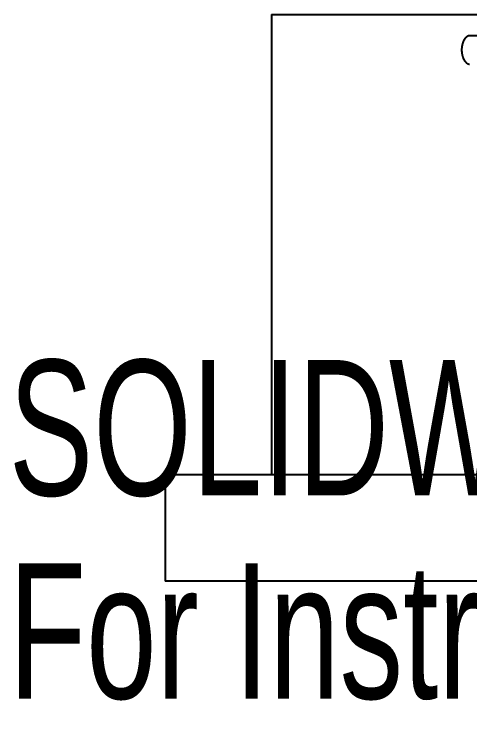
# Model space of a CAD drawing. Header units: inches. Extents: x 0.01 to 2.23, y 0 to 3.54.
# Drawn here: x 0.006 to 0.501, y -0.002 to 0.785 of the extents above; entities that cross this region are included whole.
import ezdxf

# ---------------------------------------------------------------- set-up
doc = ezdxf.new("R2010")
doc.units = ezdxf.units.IN
doc.header["$MEASUREMENT"] = 0
doc.styles.add('SLDTEXTSTYLE0', font='TXT', dxfattribs={"width": 0.7})

msp = doc.modelspace()

# ---------------------------------------------------------------- linework, layer by layer
at = {"color": 7, "linetype": 'Continuous', "lineweight": 25}
for p, q in [((0.28534, 0.78516), (0.28534, 0.28534)), ((0.28534, 0.78516), (0.51603, 0.78516)), ((1.11782, 0.76209), (0.50057, 0.76209)), ((0.17, 0.28534), (0.17, 0.17)), ((0.63137, 0.28534), (0.17, 0.28534)), ((0.63137, 0.17), (0.17, 0.17))]:
    msp.add_line(p, q, dxfattribs=at)
msp.add_open_spline([(0.50057, 0.76209), (0.50055, 0.76209), (0.50044, 0.76209), (0.50024, 0.76208), (0.49997, 0.76205), (0.49969, 0.76199), (0.49938, 0.76191), (0.49906, 0.7618), (0.49873, 0.76167), (0.49843, 0.76152), (0.49814, 0.76136), (0.49788, 0.76119), (0.49761, 0.761), (0.49735, 0.7608), (0.49707, 0.76057), (0.49678, 0.7603), (0.49647, 0.75999), (0.49616, 0.75966), (0.49588, 0.75933), (0.49563, 0.759), (0.49539, 0.75868), (0.49516, 0.75834), (0.49494, 0.75799), (0.4947, 0.75761), (0.49446, 0.75717), (0.49421, 0.7567), (0.49397, 0.7562), (0.49375, 0.75572), (0.49356, 0.75526), (0.49339, 0.75481), (0.49323, 0.75436), (0.49308, 0.7539), (0.49293, 0.75343), (0.4928, 0.75297), (0.49268, 0.75249), (0.49257, 0.75202), (0.49247, 0.75153), (0.49237, 0.75104), (0.49229, 0.75053), (0.49221, 0.75002), (0.49215, 0.7495), (0.49209, 0.74898), (0.49205, 0.74842), (0.49201, 0.74783), (0.49199, 0.74719), (0.49199, 0.74655), (0.492, 0.74595), (0.49202, 0.74539), (0.49206, 0.74487), (0.4921, 0.74435), (0.49216, 0.74384), (0.49223, 0.74329), (0.49231, 0.74271), (0.49242, 0.7421), (0.49255, 0.7415), (0.49268, 0.74094), (0.49281, 0.74043), (0.49294, 0.73996), (0.49309, 0.73949), (0.49324, 0.73904), (0.49341, 0.73856), (0.4936, 0.73806), (0.49382, 0.73754), (0.49405, 0.73704), (0.49428, 0.73658), (0.4945, 0.73616), (0.49472, 0.73579), (0.49494, 0.73542), (0.49516, 0.73508), (0.49541, 0.73471), (0.49568, 0.73435), (0.49598, 0.73398), (0.49628, 0.73363), (0.49657, 0.73332), (0.49685, 0.73305), (0.49711, 0.73282), (0.49737, 0.7326), (0.49764, 0.7324), (0.4979, 0.73221), (0.49816, 0.73205), (0.49843, 0.7319), (0.49869, 0.73177), (0.49895, 0.73166), (0.49921, 0.73156), (0.49948, 0.73148), (0.49975, 0.73141), (0.50002, 0.73137), (0.50028, 0.73134), (0.50047, 0.73133), (0.50056, 0.73133), (0.50057, 0.73133)], degree=3, knots=[0, 0, 0, 0, 0.002946, 0.013815, 0.02468, 0.035536, 0.048639, 0.061753, 0.074868, 0.087971, 0.098755, 0.109548, 0.120345, 0.131138, 0.141922, 0.155067, 0.168223, 0.181379, 0.194525, 0.20534, 0.216165, 0.226993, 0.237818, 0.248634, 0.261879, 0.275136, 0.288392, 0.301637, 0.312539, 0.323451, 0.334366, 0.345278, 0.35618, 0.366778, 0.377385, 0.387995, 0.398602, 0.4092, 0.42011, 0.43103, 0.441954, 0.452874, 0.463784, 0.476932, 0.490091, 0.50325, 0.516398, 0.527223, 0.538058, 0.548896, 0.55973, 0.570555, 0.583656, 0.596768, 0.609879, 0.62298, 0.63376, 0.644549, 0.655342, 0.666132, 0.676912, 0.690092, 0.703283, 0.716474, 0.729654, 0.740499, 0.751353, 0.76221, 0.773065, 0.78391, 0.797172, 0.810446, 0.82372, 0.836983, 0.847901, 0.85883, 0.869761, 0.88069, 0.891608, 0.902183, 0.912767, 0.923354, 0.933938, 0.944513, 0.9554, 0.966297, 0.977197, 0.988093, 0.99898, 1, 1, 1, 1], dxfattribs=at)

# ---------------------------------------------------------------- texts
at = {"color": 7, "linetype": 'Continuous', "char_height": 0.14705, "attachment_point": 1, "style": 'SLDTEXTSTYLE0'}
for s, insert in [('SOLIDWORKS Educational Product.', (0, 0.41013)), ('For Instructional Use Only.', (0, 0.18956))]:
    msp.add_mtext(s, dxfattribs=dict(at, insert=insert))

doc.saveas('drawing.dxf')
